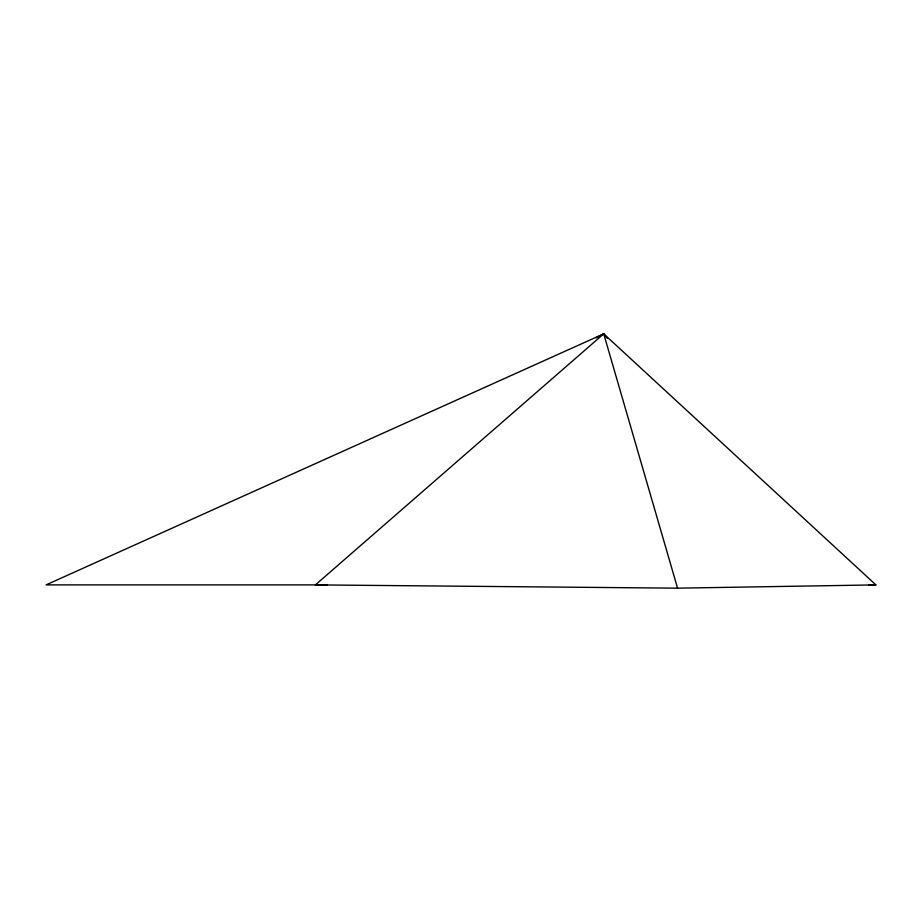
<?xml version="1.0" encoding="UTF-8"?>
<svg xmlns="http://www.w3.org/2000/svg" width="922" height="922" viewBox="0 0 922 922"><rect width="100%" height="100%" fill="white"/><g stroke="black" fill="none" stroke-linecap="round" stroke-linejoin="round"><path stroke-width="1.38" d="M596.061 337.855L603.714 333.833L875.9 584.894L677.566 588.167L315.405 584.894L603.714 333.833L607.287 338.339M327.114 584.894L46.1 584.894L603.714 333.833L677.566 588.167M868.755 584.894L875.9 584.894"/></g></svg>
